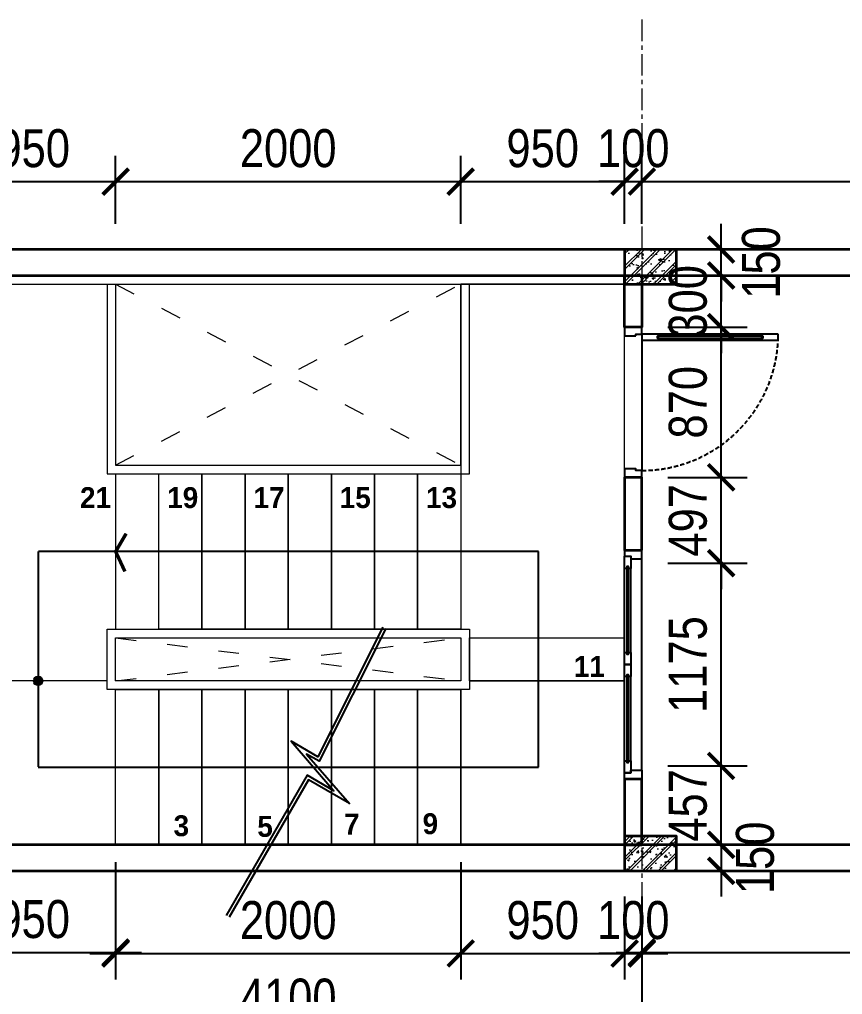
# Model space of a CAD drawing. Header units: inches. Extents: x 236662 to 497023, y -248575 to 81795.
# Drawn here: x 333405 to 338175, y -35956 to -30306 of the extents above; entities that cross this region are included whole.
import ezdxf

# ---------------------------------------------------------------- set-up
doc = ezdxf.new("R2010")
doc.units = ezdxf.units.IN
doc.header["$LTSCALE"] = 10
doc.header["$MEASUREMENT"] = 0
for name, pattern in [('ACAD_ISO03W100', [30, 12, -18]), ('CENTER', [2, 1.25, -0.25, 0.25, -0.25]), ('DASHED2', [0.375, 0.25, -0.125]), ('HIDDEN', [0.375, 0.25, -0.125])]:
    doc.linetypes.add(name, pattern=pattern)
for name, color, linetype, lineweight in [('02. HP_BE TONG', 1, 'Continuous', 35), ('03. HP_TUONG', 2, 'Continuous', 35), ('05. HP_TRUC', 251, 'CENTER', 5), ('06. HP_THAY 1', 134, 'Continuous', 15), ('06. HP_THAY 2', 147, 'Continuous', 13), ('09_HP_HATCH', 8, 'Continuous', 5), ('14. HP_OPENING', 250, 'ACAD_ISO03W100', 5), ('GHICHU', 7, 'Continuous', 9), ('N KHUAT', 8, 'Continuous', 5)]:
    doc.layers.add(name, color=color, linetype=linetype, lineweight=lineweight)
for name, color, linetype in [('04. HP_CUA', 153, 'Continuous'), ('07. HP_KY HIEU', 43, 'Continuous'), ('08. HP_DIM', 118, 'Continuous')]:
    doc.layers.add(name, color=color, linetype=linetype)
doc.styles.add('AVO', font='VNI-Avo-Bold.TTF')
doc.styles.add('text2', font='VHELVCN.TTF')
doc.dimstyles.new('AL-100', dxfattribs={"dimtxt": 220, "dimasz": 150, "dimexe": 150, "dimexo": 150, "dimgap": 80, "dimtad": 1, "dimdec": 0, "dimzin": 9, "dimtxsty": 'text2', "dimblk": 'ARCHTICK', "dimcen": 1, "dimdle": 150, "dimclrd": 256, "dimclre": 256, "dimclrt": 7, "dimadec": 0, "dimazin": 0, "dimtfac": 1, "dimtdec": 0, "dimtix": 1, "dimtmove": 2, "dimatfit": 3, "dimldrblk": 'ARCHTICK', "dimfxl": 1, "dimtolj": 1, "dimtzin": 0, "dimlwd": -1, "dimlwe": -1, "dimarcsym": 0})

# ---------------------------------------------------------------- blocks, each defined once
blk = doc.blocks.new('_ArchTick')
at = {"color": 0, "linetype": 'ByBlock', "const_width": 0.15}
blk.add_lwpolyline([(-0.5, -0.5), (0.5, 0.5)], dxfattribs=at)
blk = doc.blocks.new('*D945')
at = {"layer": '08. HP_DIM', "transparency": 16777216}
for p, q in [((327461.9, -35389.2), (327461.9, -36712.1)), ((342461.9, -35389.2), (342461.9, -36712.1)), ((327311.9, -36562.1), (342611.9, -36562.1))]:
    blk.add_line(p, q, dxfattribs=at)
at = {"layer": 'Defpoints', "color": 0, "transparency": 16777216}
for p in [(327461.9, -35239.2), (342461.9, -35239.2), (342461.9, -36562.1)]:
    blk.add_point(p, dxfattribs=at)
at = {"layer": '08. HP_DIM', "transparency": 16777216, "xscale": 150, "yscale": 150, "zscale": 150, "rotation": 180}
blk.add_blockref('_ArchTick', (327461.9, -36562.1), dxfattribs=at)
at = {"layer": '08. HP_DIM', "transparency": 16777216, "xscale": 150, "yscale": 150, "zscale": 150}
blk.add_blockref('_ArchTick', (342461.9, -36562.1), dxfattribs=at)
at = {"layer": '08. HP_DIM', "color": 7, "transparency": 16777216, "insert": (334461.9, -36369.8), "char_height": 220, "attachment_point": 5, "style": 'text2'}
blk.add_mtext('\\A1;15000', dxfattribs=at)
blk = doc.blocks.new('*D946')
at = {"layer": '08. HP_DIM', "transparency": 16777216}
for p, q in [((340811.9, -35239.2), (340811.9, -35862.7)), ((337011.9, -35389.2), (337011.9, -35862.7)), ((336861.9, -35712.7), (340961.9, -35712.7))]:
    blk.add_line(p, q, dxfattribs=at)
at = {"layer": 'Defpoints', "color": 0, "transparency": 16777216}
for p in [(340811.9, -35089.2), (337011.9, -35239.2), (340811.9, -35712.7)]:
    blk.add_point(p, dxfattribs=at)
at = {"layer": '08. HP_DIM', "transparency": 16777216, "xscale": 150, "yscale": 150, "zscale": 150, "rotation": 180}
blk.add_blockref('_ArchTick', (337011.9, -35712.7), dxfattribs=at)
at = {"layer": '08. HP_DIM', "transparency": 16777216, "xscale": 150, "yscale": 150, "zscale": 150}
blk.add_blockref('_ArchTick', (340811.9, -35712.7), dxfattribs=at)
at = {"layer": '08. HP_DIM', "color": 7, "transparency": 16777216, "insert": (338911.9, -35520.4), "char_height": 220, "attachment_point": 5, "style": 'text2'}
blk.add_mtext('\\A1;3800', dxfattribs=at)
blk = doc.blocks.new('zcsadsdasd3')
at = {"layer": '05. HP_TRUC', "ltscale": 10}
for p, q in [((-5450, 4933.4), (-5450, -1554.2)), ((-15929.6, 3600), (1239.1, 3600)), ((-15929.6, 0), (1239.1, 0))]:
    blk.add_line(p, q, dxfattribs=at)
blk = doc.blocks.new('*D961')
at = {"layer": '08. HP_DIM', "transparency": 16777216}
for p, q in [((333961.9, -35189.2), (333961.9, -35868.6)), ((335961.9, -35189.2), (335961.9, -35868.6)), ((333811.9, -35718.6), (336111.9, -35718.6))]:
    blk.add_line(p, q, dxfattribs=at)
at = {"layer": 'Defpoints', "color": 0, "transparency": 16777216}
for p in [(333961.9, -35039.2), (335961.9, -35039.2), (335961.9, -35718.6)]:
    blk.add_point(p, dxfattribs=at)
at = {"layer": '08. HP_DIM', "transparency": 16777216, "xscale": 150, "yscale": 150, "zscale": 150, "rotation": 180}
blk.add_blockref('_ArchTick', (333961.9, -35718.6), dxfattribs=at)
at = {"layer": '08. HP_DIM', "transparency": 16777216, "xscale": 150, "yscale": 150, "zscale": 150}
blk.add_blockref('_ArchTick', (335961.9, -35718.6), dxfattribs=at)
at = {"layer": '08. HP_DIM', "color": 7, "transparency": 16777216, "insert": (334961.9, -35526.3), "char_height": 220, "attachment_point": 5, "style": 'text2'}
blk.add_mtext('\\A1;2000', dxfattribs=at)
blk = doc.blocks.new('*D967')
at = {"layer": '08. HP_DIM', "transparency": 16777216}
for p, q in [((335961.9, -35189.2), (335961.9, -35868.6)), ((336911.9, -35389.2), (336911.9, -35868.6)), ((335811.9, -35718.6), (337061.9, -35718.6))]:
    blk.add_line(p, q, dxfattribs=at)
at = {"layer": 'Defpoints', "color": 0, "transparency": 16777216}
for p in [(335961.9, -35039.2), (336911.9, -35239.2), (336911.9, -35718.6)]:
    blk.add_point(p, dxfattribs=at)
at = {"layer": '08. HP_DIM', "transparency": 16777216, "xscale": 150, "yscale": 150, "zscale": 150, "rotation": 180}
blk.add_blockref('_ArchTick', (335961.9, -35718.6), dxfattribs=at)
at = {"layer": '08. HP_DIM', "transparency": 16777216, "xscale": 150, "yscale": 150, "zscale": 150}
blk.add_blockref('_ArchTick', (336911.9, -35718.6), dxfattribs=at)
at = {"layer": '08. HP_DIM', "color": 7, "transparency": 16777216, "insert": (336436.9, -35526.3), "char_height": 220, "attachment_point": 5, "style": 'text2'}
blk.add_mtext('\\A1;950', dxfattribs=at)
blk = doc.blocks.new('COT')
at = {"layer": '09_HP_HATCH'}
h = blk.add_hatch(dxfattribs=at)
h.set_pattern_fill('CHAU-01', color=256, scale=15, pattern_type=2)
h.set_pattern_definition([(50, (-55276.965, -37444.2), (107.58903, -9.41282), [11.25, -123.75]), (355, (-55276.97, -37444.2), (-20.8127, 112.82882), [9, -99]), (100.4514, (-55268, -37444.99), (86.7764, 103.41593), [9.56103, -105.17132]), (46.1842, (-55276.97, -37414.2), (160.08616, -24.82785), [16.875, -185.625]), (96.6356, (-55263.62, -37416.27), (140.1994, 146.11768), [14.34154, -157.75695]), (351.1842, (-55276.97, -37414.2), (140.1993, 146.1178), [13.5, -148.5]), (21, (-55261.965, -37421.7), (89.53606, -60.39283), [11.25, -123.75]), (326, (-55261.97, -37421.7), (36.4973, 108.7725), [9, -99]), (71.4514, (-55254.5, -37426.73), (126.0334, 48.37957), [9.56103, -105.17132]), (37.5, (-55276.965, -37444.2), (1.823978, 49.934078), [0, -97.8, 0, -100.5, 0, -99.375]), (7.5, (-55276.965, -37444.2), (39.46043, 59.161757), [0, -57.3, 0, -95.55, 0, -37.875]), (327.5, (-55310.415, -37444.2), (80.073365, -3.38323), [0, -37.5, 0, -117, 0, -155.25]), (317.5, (-55325.415, -37444.2), (87.477925, 15.01575), [0, -48.75, 0, -77.7, 0, -110.25]), (45, (-55276.965, -37444.2), (-45.07806, 45.07806), []), (45, (-55276.965, -37425.827), (-45.07806, 45.07806), [])])
h.paths.add_polyline_path([(0, -200), (300, -200), (300, 0), (0, 0)])
at = {"layer": '02. HP_BE TONG'}
blk.add_lwpolyline([(0, -200), (300, -200), (300, 0), (0, 0)], close=True, dxfattribs=at)
blk = doc.blocks.new('ádasdwdczxzc')
at = {"layer": '03. HP_TUONG'}
for p in [(-5550, 3600), (-5550, 200)]:
    blk.add_blockref('COT', p, dxfattribs=at)
blk = doc.blocks.new('*D1328')
at = {"layer": '08. HP_DIM', "transparency": 16777216}
for p, q in [((-9550, -3750), (-9550, -4679)), ((-5450, -3750), (-5450, -4679)), ((-9700, -4529), (-5300, -4529))]:
    blk.add_line(p, q, dxfattribs=at)
at = {"layer": 'Defpoints', "color": 0, "transparency": 16777216}
for p in [(-9550, -3600), (-5450, -3600), (-5450, -4529)]:
    blk.add_point(p, dxfattribs=at)
at = {"layer": '08. HP_DIM', "transparency": 16777216, "xscale": 150, "yscale": 150, "zscale": 150, "rotation": 180}
blk.add_blockref('_ArchTick', (-9550, -4529), dxfattribs=at)
at = {"layer": '08. HP_DIM', "transparency": 16777216, "xscale": 150, "yscale": 150, "zscale": 150}
blk.add_blockref('_ArchTick', (-5450, -4529), dxfattribs=at)
at = {"layer": '08. HP_DIM', "color": 7, "transparency": 16777216, "insert": (-7500, -4336.7), "char_height": 220, "attachment_point": 5, "style": 'text2'}
blk.add_mtext('\\A1;4100', dxfattribs=at)
blk = doc.blocks.new('*D1329')
at = {"layer": '08. HP_DIM', "transparency": 16777216}
for p, q in [((-5450, -3750), (-5450, -4679)), ((0, -3750), (0, -4679)), ((-5600, -4529), (150, -4529))]:
    blk.add_line(p, q, dxfattribs=at)
at = {"layer": 'Defpoints', "color": 0, "transparency": 16777216}
for p in [(-5450, -3600), (0, -3600), (0, -4529)]:
    blk.add_point(p, dxfattribs=at)
at = {"layer": '08. HP_DIM', "transparency": 16777216, "xscale": 150, "yscale": 150, "zscale": 150, "rotation": 180}
blk.add_blockref('_ArchTick', (-5450, -4529), dxfattribs=at)
at = {"layer": '08. HP_DIM', "transparency": 16777216, "xscale": 150, "yscale": 150, "zscale": 150}
blk.add_blockref('_ArchTick', (0, -4529), dxfattribs=at)
at = {"layer": '08. HP_DIM', "color": 7, "transparency": 16777216, "insert": (-2725, -4336.7), "char_height": 220, "attachment_point": 5, "style": 'text2'}
blk.add_mtext('\\A1;5450', dxfattribs=at)
blk = doc.blocks.new('*U69')
at = {"ltscale": 100}
for p, q in [((40, 790), (40, 200)), ((75, 200), (75, 790))]:
    blk.add_line(p, q, dxfattribs=at)
at = {"color": 8, "ltscale": 100}
blk.add_line((40, 100), (830, 100), dxfattribs=at)
at = {"ltscale": 100}
for points in [[(40, 890), (40, 790), (52.5, 790), (52.5, 800), (62.5, 800), (62.5, 790), (75, 790), (75, 890)], [(62.5, 200), (62.5, 190), (52.5, 190), (52.5, 200), (40, 200), (40, 100), (75, 100), (75, 200)], [(50, 65), (40, 65), (40, 100), (0, 100), (0, 0), (50, 0)], [(870, 100), (830, 100), (830, 65), (820, 65), (820, 0), (870, 0)]]:
    blk.add_lwpolyline(points, close=True, dxfattribs=at)
at = {"color": 8, "ltscale": 100}
blk.add_lwpolyline([(62.5, 800), (52.5, 800), (52.5, 190), (62.5, 190)], close=True, dxfattribs=at)
at = {"color": 8, "linetype": 'HIDDEN', "ltscale": 10}
blk.add_arc((40, 100), 790, 360, 90, dxfattribs=at)
blk = doc.blocks.new('*U1315')
for p, q in [((105, 100), (592.5, 100)), ((105, 65), (592.5, 65)), ((732.5, 100), (1220, 100)), ((732.5, 65), (1220, 65)), ((50, 0), (1275, 0))]:
    blk.add_line(p, q)
for points in [[(50, 65), (50, 0), (0, 0), (0, 100), (35, 100), (35, 65)], [(95, 78.5), (105, 78.5), (105, 65), (35, 65), (35, 100), (105, 100), (105, 86.5), (95, 86.5)], [(662.5, 65), (592.5, 65), (592.5, 78.5), (602.5, 78.5), (602.5, 86.5), (592.5, 86.5), (592.5, 100), (662.5, 100)], [(722.5, 78.5), (732.5, 78.5), (732.5, 65), (662.5, 65), (662.5, 100), (732.5, 100), (732.5, 86.5), (722.5, 86.5)], [(1290, 65), (1220, 65), (1220, 78.5), (1230, 78.5), (1230, 86.5), (1220, 86.5), (1220, 100), (1290, 100)], [(1275, 65), (1275, 0), (1325, 0), (1325, 100), (1290, 100), (1290, 65)]]:
    blk.add_lwpolyline(points, close=True)
at = {"color": 8}
for points in [[(95, 86.5), (95, 78.5), (602.5, 78.5), (602.5, 86.5)], [(722.5, 86.5), (722.5, 78.5), (1230, 78.5), (1230, 86.5)]]:
    blk.add_lwpolyline(points, close=True, dxfattribs=at)
blk = doc.blocks.new('CUA TANG 3')
at = {"layer": '04. HP_CUA'}
for name, p, rotation in [('*U69', (9450, -450), 270), ('*U1315', (9550, -3067.5), 90)]:
    blk.add_blockref(name, p, dxfattribs=dict(at, rotation=rotation))
blk = doc.blocks.new('*D1038')
at = {"layer": '08. HP_DIM', "transparency": 16777216}
for p, q in [((333961.9, -35239.2), (333961.9, -35862.7)), ((333011.9, -35289.2), (333011.9, -35862.7)), ((332861.9, -35712.7), (334111.9, -35712.7))]:
    blk.add_line(p, q, dxfattribs=at)
at = {"layer": 'Defpoints', "color": 0, "transparency": 16777216}
for p in [(333011.9, -35139.2, -318.6), (333961.9, -35089.2, -318.6), (333961.9, -35712.7)]:
    blk.add_point(p, dxfattribs=at)
at = {"layer": '08. HP_DIM', "transparency": 16777216, "xscale": 150, "yscale": 150, "zscale": 150, "rotation": 180}
blk.add_blockref('_ArchTick', (333011.9, -35712.7), dxfattribs=at)
at = {"layer": '08. HP_DIM', "transparency": 16777216, "xscale": 150, "yscale": 150, "zscale": 150}
blk.add_blockref('_ArchTick', (333961.9, -35712.7), dxfattribs=at)
at = {"layer": '08. HP_DIM', "color": 7, "transparency": 16777216, "insert": (333486.9, -35520.4), "char_height": 220, "attachment_point": 5, "style": 'text2'}
blk.add_mtext('\\A1;950', dxfattribs=at)
blk = doc.blocks.new('*D1039')
at = {"layer": '08. HP_DIM', "transparency": 16777216}
for p, q in [((336911.9, -35389.2), (336911.9, -35868.6)), ((337011.9, -35389.2), (337011.9, -35868.6)), ((336911.9, -35718.6), (336761.9, -35718.6)), ((336911.9, -35718.6), (337011.9, -35718.6)), ((337011.9, -35718.6), (337161.9, -35718.6))]:
    blk.add_line(p, q, dxfattribs=at)
at = {"layer": 'Defpoints', "color": 0, "transparency": 16777216}
for p in [(336911.9, -35239.2, -318.6), (337011.9, -35239.2, -318.6), (337011.9, -35718.6)]:
    blk.add_point(p, dxfattribs=at)
at = {"layer": '08. HP_DIM', "transparency": 16777216, "xscale": 150, "yscale": 150, "zscale": 150}
blk.add_blockref('_ArchTick', (336911.9, -35718.6), dxfattribs=at)
at = {"layer": '08. HP_DIM', "transparency": 16777216, "xscale": 150, "yscale": 150, "zscale": 150, "rotation": 180}
blk.add_blockref('_ArchTick', (337011.9, -35718.6), dxfattribs=at)
at = {"layer": '08. HP_DIM', "color": 7, "transparency": 16777216, "insert": (336961.9, -35526.3), "char_height": 220, "attachment_point": 5, "style": 'text2'}
blk.add_mtext('\\A1;100', dxfattribs=at)
blk = doc.blocks.new('*D1058')
at = {"layer": '08. HP_DIM', "transparency": 16777216}
for p, q in [((337471.3, -34631.7), (337471.3, -34481.7)), ((337161.9, -34631.7), (337621.3, -34631.7)), ((337471.3, -35089.2), (337471.3, -34631.7)), ((337161.9, -35089.2), (337621.3, -35089.2)), ((337471.3, -35089.2), (337471.3, -35239.2))]:
    blk.add_line(p, q, dxfattribs=at)
at = {"layer": 'Defpoints', "color": 0, "transparency": 16777216}
for p in [(337011.9, -34631.7, -318.6), (337471.3, -34631.7), (337011.9, -35089.2, -318.6)]:
    blk.add_point(p, dxfattribs=at)
at = {"layer": '08. HP_DIM', "transparency": 16777216, "xscale": 150, "yscale": 150, "zscale": 150}
for p, rotation in [((337471.3, -34631.7), 270), ((337471.3, -35089.2), 90)]:
    blk.add_blockref('_ArchTick', p, dxfattribs=dict(at, rotation=rotation))
at = {"layer": '08. HP_DIM', "color": 7, "transparency": 16777216, "insert": (337279, -34860.5), "char_height": 220, "attachment_point": 5, "rotation": 90, "style": 'text2'}
blk.add_mtext('\\A1;457', dxfattribs=at)
blk = doc.blocks.new('*D1059')
at = {"layer": '08. HP_DIM', "transparency": 16777216}
for p, q in [((337471.3, -34781.7), (337471.3, -33306.7)), ((337161.9, -33456.7), (337621.3, -33456.7)), ((337161.9, -34631.7), (337621.3, -34631.7))]:
    blk.add_line(p, q, dxfattribs=at)
at = {"layer": 'Defpoints', "color": 0, "transparency": 16777216}
for p in [(337011.9, -33456.7, -318.6), (337471.3, -33456.7), (337011.9, -34631.7, -318.6)]:
    blk.add_point(p, dxfattribs=at)
at = {"layer": '08. HP_DIM', "transparency": 16777216, "xscale": 150, "yscale": 150, "zscale": 150}
for p, rotation in [((337471.3, -33456.7), 90), ((337471.3, -34631.7), 270)]:
    blk.add_blockref('_ArchTick', p, dxfattribs=dict(at, rotation=rotation))
at = {"layer": '08. HP_DIM', "color": 7, "transparency": 16777216, "insert": (337279, -34044.2), "char_height": 220, "attachment_point": 5, "rotation": 90, "style": 'text2'}
blk.add_mtext('\\A1;1175', dxfattribs=at)
blk = doc.blocks.new('*D1060')
at = {"layer": '08. HP_DIM', "transparency": 16777216}
for p, q in [((337471.3, -32959.2), (337471.3, -32809.2)), ((337161.9, -32959.2), (337621.3, -32959.2)), ((337471.3, -33456.7), (337471.3, -32959.2)), ((337161.9, -33456.7), (337621.3, -33456.7)), ((337471.3, -33456.7), (337471.3, -33606.7))]:
    blk.add_line(p, q, dxfattribs=at)
at = {"layer": 'Defpoints', "color": 0, "transparency": 16777216}
for p in [(337011.9, -32959.2, -318.6), (337471.3, -32959.2), (337011.9, -33456.7, -318.6)]:
    blk.add_point(p, dxfattribs=at)
at = {"layer": '08. HP_DIM', "transparency": 16777216, "xscale": 150, "yscale": 150, "zscale": 150}
for p, rotation in [((337471.3, -32959.2), 270), ((337471.3, -33456.7), 90)]:
    blk.add_blockref('_ArchTick', p, dxfattribs=dict(at, rotation=rotation))
at = {"layer": '08. HP_DIM', "color": 7, "transparency": 16777216, "insert": (337279, -33208), "char_height": 220, "attachment_point": 5, "rotation": 90, "style": 'text2'}
blk.add_mtext('\\A1;497', dxfattribs=at)
blk = doc.blocks.new('*D1061')
at = {"layer": '08. HP_DIM', "transparency": 16777216}
for p, q in [((337471.3, -33109.2), (337471.3, -31939.2)), ((337161.9, -32089.2), (337621.3, -32089.2)), ((337161.9, -32959.2), (337621.3, -32959.2))]:
    blk.add_line(p, q, dxfattribs=at)
at = {"layer": 'Defpoints', "color": 0, "transparency": 16777216}
for p in [(337011.9, -32089.2, -318.6), (337471.3, -32089.2), (337011.9, -32959.2, -318.6)]:
    blk.add_point(p, dxfattribs=at)
at = {"layer": '08. HP_DIM', "transparency": 16777216, "xscale": 150, "yscale": 150, "zscale": 150}
for p, rotation in [((337471.3, -32089.2), 90), ((337471.3, -32959.2), 270)]:
    blk.add_blockref('_ArchTick', p, dxfattribs=dict(at, rotation=rotation))
at = {"layer": '08. HP_DIM', "color": 7, "transparency": 16777216, "insert": (337279, -32524.2), "char_height": 220, "attachment_point": 5, "rotation": 90, "style": 'text2'}
blk.add_mtext('\\A1;870', dxfattribs=at)
blk = doc.blocks.new('*D1062')
at = {"layer": '08. HP_DIM', "transparency": 16777216}
for p, q in [((337471.3, -31789.2), (337471.3, -31639.2)), ((337361.9, -31789.2), (337621.3, -31789.2)), ((337471.3, -32089.2), (337471.3, -31789.2)), ((337161.9, -32089.2), (337621.3, -32089.2)), ((337471.3, -32089.2), (337471.3, -32239.2))]:
    blk.add_line(p, q, dxfattribs=at)
at = {"layer": 'Defpoints', "color": 0, "transparency": 16777216}
for p in [(337211.9, -31789.2, -318.6), (337471.3, -31789.2), (337011.9, -32089.2, -318.6)]:
    blk.add_point(p, dxfattribs=at)
at = {"layer": '08. HP_DIM', "transparency": 16777216, "xscale": 150, "yscale": 150, "zscale": 150}
for p, rotation in [((337471.3, -31789.2), 270), ((337471.3, -32089.2), 90)]:
    blk.add_blockref('_ArchTick', p, dxfattribs=dict(at, rotation=rotation))
at = {"layer": '08. HP_DIM', "color": 7, "transparency": 16777216, "insert": (337279, -31939.2), "char_height": 220, "attachment_point": 5, "rotation": 90, "style": 'text2'}
blk.add_mtext('\\A1;300', dxfattribs=at)
blk = doc.blocks.new('*D1063')
at = {"layer": '08. HP_DIM', "transparency": 16777216}
for p, q in [((337471.3, -31639.2), (337471.3, -31489.2)), ((337361.9, -31639.2), (337621.3, -31639.2)), ((337471.3, -31789.2), (337471.3, -31639.2)), ((337361.9, -31789.2), (337621.3, -31789.2)), ((337471.3, -31789.2), (337471.3, -31939.2))]:
    blk.add_line(p, q, dxfattribs=at)
at = {"layer": 'Defpoints', "color": 0, "transparency": 16777216}
for p in [(337211.9, -31639.2, -318.6), (337471.3, -31639.2), (337211.9, -31789.2, -318.6)]:
    blk.add_point(p, dxfattribs=at)
at = {"layer": '08. HP_DIM', "transparency": 16777216, "xscale": 150, "yscale": 150, "zscale": 150}
for p, rotation in [((337471.3, -31639.2), 270), ((337471.3, -31789.2), 90)]:
    blk.add_blockref('_ArchTick', p, dxfattribs=dict(at, rotation=rotation))
at = {"layer": '08. HP_DIM', "color": 7, "transparency": 16777216, "insert": (337703.3, -31714.2), "char_height": 220, "attachment_point": 5, "rotation": 90, "style": 'text2'}
blk.add_mtext('\\A1;150', dxfattribs=at)
blk = doc.blocks.new('*D1064')
at = {"layer": '08. HP_DIM', "transparency": 16777216}
for p, q in [((337471.3, -35089.2), (337471.3, -34939.2)), ((337161.9, -35089.2), (337621.3, -35089.2)), ((337471.3, -35089.2), (337471.3, -35239.2)), ((337361.9, -35239.2), (337621.3, -35239.2)), ((337471.3, -35239.2), (337471.3, -35389.2))]:
    blk.add_line(p, q, dxfattribs=at)
at = {"layer": 'Defpoints', "color": 0, "transparency": 16777216}
for p in [(337011.9, -35089.2, -318.6), (337211.9, -35239.2, -318.6), (337471.3, -35239.2)]:
    blk.add_point(p, dxfattribs=at)
at = {"layer": '08. HP_DIM', "transparency": 16777216, "xscale": 150, "yscale": 150, "zscale": 150}
for p, rotation in [((337471.3, -35089.2), 270), ((337471.3, -35239.2), 90)]:
    blk.add_blockref('_ArchTick', p, dxfattribs=dict(at, rotation=rotation))
at = {"layer": '08. HP_DIM', "color": 7, "transparency": 16777216, "insert": (337668.5, -35164.2), "char_height": 220, "attachment_point": 5, "rotation": 90, "style": 'text2'}
blk.add_mtext('\\A1;150', dxfattribs=at)
blk = doc.blocks.new('*D1075')
at = {"layer": '08. HP_DIM', "transparency": 16777216}
for p, q in [((333011.9, -31489.2), (333011.9, -31095.4)), ((333961.9, -31489.2), (333961.9, -31095.4)), ((332861.9, -31245.4), (334111.9, -31245.4))]:
    blk.add_line(p, q, dxfattribs=at)
at = {"layer": 'Defpoints', "color": 0, "transparency": 16777216}
for p in [(333961.9, -31245.4), (333011.9, -31639.2, -318.6), (333961.9, -31639.2, -318.6)]:
    blk.add_point(p, dxfattribs=at)
at = {"layer": '08. HP_DIM', "transparency": 16777216, "xscale": 150, "yscale": 150, "zscale": 150, "rotation": 180}
blk.add_blockref('_ArchTick', (333011.9, -31245.4), dxfattribs=at)
at = {"layer": '08. HP_DIM', "transparency": 16777216, "xscale": 150, "yscale": 150, "zscale": 150}
blk.add_blockref('_ArchTick', (333961.9, -31245.4), dxfattribs=at)
at = {"layer": '08. HP_DIM', "color": 7, "transparency": 16777216, "insert": (333486.9, -31053), "char_height": 220, "attachment_point": 5, "style": 'text2'}
blk.add_mtext('\\A1;950', dxfattribs=at)
blk = doc.blocks.new('*D1076')
at = {"layer": '08. HP_DIM', "transparency": 16777216}
for p, q in [((333961.9, -31489.2), (333961.9, -31095.4)), ((335961.9, -31489.2), (335961.9, -31095.4)), ((333811.9, -31245.4), (336111.9, -31245.4))]:
    blk.add_line(p, q, dxfattribs=at)
at = {"layer": 'Defpoints', "color": 0, "transparency": 16777216}
for p in [(335961.9, -31245.4), (333961.9, -31639.2, -318.6), (335961.9, -31639.2, -318.6)]:
    blk.add_point(p, dxfattribs=at)
at = {"layer": '08. HP_DIM', "transparency": 16777216, "xscale": 150, "yscale": 150, "zscale": 150, "rotation": 180}
blk.add_blockref('_ArchTick', (333961.9, -31245.4), dxfattribs=at)
at = {"layer": '08. HP_DIM', "transparency": 16777216, "xscale": 150, "yscale": 150, "zscale": 150}
blk.add_blockref('_ArchTick', (335961.9, -31245.4), dxfattribs=at)
at = {"layer": '08. HP_DIM', "color": 7, "transparency": 16777216, "insert": (334961.9, -31053), "char_height": 220, "attachment_point": 5, "style": 'text2'}
blk.add_mtext('\\A1;2000', dxfattribs=at)
blk = doc.blocks.new('*D1077')
at = {"layer": '08. HP_DIM', "transparency": 16777216}
for p, q in [((335961.9, -31489.2), (335961.9, -31095.4)), ((336911.9, -31489.2), (336911.9, -31095.4)), ((335811.9, -31245.4), (337061.9, -31245.4))]:
    blk.add_line(p, q, dxfattribs=at)
at = {"layer": 'Defpoints', "color": 0, "transparency": 16777216}
for p in [(336911.9, -31245.4), (335961.9, -31639.2, -318.6), (336911.9, -31639.2, -318.6)]:
    blk.add_point(p, dxfattribs=at)
at = {"layer": '08. HP_DIM', "transparency": 16777216, "xscale": 150, "yscale": 150, "zscale": 150, "rotation": 180}
blk.add_blockref('_ArchTick', (335961.9, -31245.4), dxfattribs=at)
at = {"layer": '08. HP_DIM', "transparency": 16777216, "xscale": 150, "yscale": 150, "zscale": 150}
blk.add_blockref('_ArchTick', (336911.9, -31245.4), dxfattribs=at)
at = {"layer": '08. HP_DIM', "color": 7, "transparency": 16777216, "insert": (336436.9, -31053), "char_height": 220, "attachment_point": 5, "style": 'text2'}
blk.add_mtext('\\A1;950', dxfattribs=at)
blk = doc.blocks.new('*D1078')
at = {"layer": '08. HP_DIM', "transparency": 16777216}
for p, q in [((336911.9, -31489.2), (336911.9, -31095.4)), ((337011.9, -31489.2), (337011.9, -31095.4)), ((336911.9, -31245.4), (336761.9, -31245.4)), ((336911.9, -31245.4), (337011.9, -31245.4)), ((337011.9, -31245.4), (337161.9, -31245.4))]:
    blk.add_line(p, q, dxfattribs=at)
at = {"layer": 'Defpoints', "color": 0, "transparency": 16777216}
for p in [(337011.9, -31245.4), (336911.9, -31639.2, -318.6), (337011.9, -31639.2, -318.6)]:
    blk.add_point(p, dxfattribs=at)
at = {"layer": '08. HP_DIM', "transparency": 16777216, "xscale": 150, "yscale": 150, "zscale": 150}
blk.add_blockref('_ArchTick', (336911.9, -31245.4), dxfattribs=at)
at = {"layer": '08. HP_DIM', "transparency": 16777216, "xscale": 150, "yscale": 150, "zscale": 150, "rotation": 180}
blk.add_blockref('_ArchTick', (337011.9, -31245.4), dxfattribs=at)
at = {"layer": '08. HP_DIM', "color": 7, "transparency": 16777216, "insert": (336961.9, -31053), "char_height": 220, "attachment_point": 5, "style": 'text2'}
blk.add_mtext('\\A1;100', dxfattribs=at)
blk = doc.blocks.new('*D1079')
at = {"layer": '08. HP_DIM', "transparency": 16777216}
for p, q in [((337011.9, -31489.2), (337011.9, -31095.4)), ((340211.9, -31489.2), (340211.9, -31095.4)), ((336861.9, -31245.4), (340361.9, -31245.4))]:
    blk.add_line(p, q, dxfattribs=at)
at = {"layer": 'Defpoints', "color": 0, "transparency": 16777216}
for p in [(340211.9, -31245.4), (337011.9, -31639.2, -318.6), (340211.9, -31639.2, -318.6)]:
    blk.add_point(p, dxfattribs=at)
at = {"layer": '08. HP_DIM', "transparency": 16777216, "xscale": 150, "yscale": 150, "zscale": 150, "rotation": 180}
blk.add_blockref('_ArchTick', (337011.9, -31245.4), dxfattribs=at)
at = {"layer": '08. HP_DIM', "transparency": 16777216, "xscale": 150, "yscale": 150, "zscale": 150}
blk.add_blockref('_ArchTick', (340211.9, -31245.4), dxfattribs=at)
at = {"layer": '08. HP_DIM', "color": 7, "transparency": 16777216, "insert": (338611.9, -31053), "char_height": 220, "attachment_point": 5, "style": 'text2'}
blk.add_mtext('\\A1;3200', dxfattribs=at)
blk = doc.blocks.new('mb tang 3')
at = {"layer": '07. HP_KY HIEU'}
h = blk.add_hatch(color=256, dxfattribs=at)
h.dxf.hatch_style = 1
edge = h.paths.add_edge_path()
edge.add_arc((-8950, -2500), 25, 0, 360)
at = {"layer": '03. HP_TUONG'}
blk.add_line((-5550, -3067.5), (-5450, -3067.5), dxfattribs=at)
for points in [[(-15000, -2935), (-15000, -3600), (0, -3600), (0, 0), (-15000, 0), (-15000, -665), (-14900, -665), (-14900, -150), (-150, -150), (-150, -3450), (-14900, -3450), (-14900, -2935)], [(-5550, -150), (-5450, -150), (-5450, -450), (-5550, -450)]]:
    blk.add_lwpolyline(points, close=True, dxfattribs=at)
for points in [[(-5450, -1742.5), (-5450, -1320), (-5550, -1320), (-5550, -1742.5), (-5450, -1742.5)], [(-5550, -3067.5), (-5550, -3450), (-5450, -3450), (-5450, -3067.5)]]:
    blk.add_lwpolyline(points, dxfattribs=at)
at = {"layer": '06. HP_THAY 1'}
for points in [[(-9450, -200), (-5550, -200), (-5550, -150), (-9450, -150)], [(-5450, -1742.5), (-5550, -1742.5), (-5550, -3067.5), (-5450, -3067.5)], [(-8550, -2200), (-6450, -2200), (-6450, -2550), (-8550, -2550)], [(-8500, -2250), (-6500, -2250), (-6500, -2500), (-8500, -2500)]]:
    blk.add_lwpolyline(points, close=True, dxfattribs=at)
for points in [[(-8550, -200), (-8550, -1300), (-6450, -1300), (-6450, -200)], [(-8500, -200), (-8500, -1250), (-6500, -1250), (-6500, -200)]]:
    blk.add_lwpolyline(points, dxfattribs=at)
at = {"layer": '06. HP_THAY 2'}
blk.add_line((-8500, -1300), (-8500, -2200), dxfattribs=at)
for points in [[(-6450, -2250), (-5550, -2250), (-5550, -200), (-6500, -200), (-6500, -2200), (-6450, -2200)], [(-8250, -2200), (-8250, -1300), (-8000, -1300), (-8000, -2200)], [(-8000, -2200), (-8000, -1300), (-7750, -1300), (-7750, -2200)], [(-7750, -2200), (-7750, -1300), (-7500, -1300), (-7500, -2200)], [(-7500, -2200), (-7500, -1300), (-7250, -1300), (-7250, -2200)], [(-7250, -2200), (-7250, -1300), (-7000, -1300), (-7000, -2200)], [(-7000, -2200), (-7000, -1300), (-6750, -1300), (-6750, -2200)], [(-6750, -2200), (-6750, -1300), (-6500, -1300), (-6500, -2200)], [(-6450, -2250), (-5550, -2250), (-5550, -2500), (-6450, -2500)], [(-8500, -3450), (-8500, -2550), (-8250, -2550), (-8250, -3450)], [(-8250, -3450), (-8250, -2550), (-8000, -2550), (-8000, -3450)], [(-8000, -3450), (-8000, -2550), (-7750, -2550), (-7750, -3450)], [(-7750, -3450), (-7750, -2550), (-7500, -2550), (-7500, -3450)], [(-7500, -3450), (-7500, -2550), (-7250, -2550), (-7250, -3450)], [(-7250, -3450), (-7250, -2550), (-7000, -2550), (-7000, -3450)], [(-7000, -3450), (-7000, -2550), (-6750, -2550), (-6750, -3450)], [(-6750, -3450), (-6750, -2550), (-6500, -2550), (-6500, -3450)]]:
    blk.add_lwpolyline(points, close=True, dxfattribs=at)
for points in [[(-8550, -2500), (-9450, -2500), (-9450, -3450), (-8500, -3450), (-8500, -2550)], [(-6450, -2500), (-5550, -2500), (-5550, -3450), (-6500, -3450), (-6500, -2550)], [(-6450, -2500), (-6450, -2550), (-6500, -2550)]]:
    blk.add_lwpolyline(points, dxfattribs=at)
at = {"layer": '07. HP_KY HIEU', "linetype": 'DASHED2'}
blk.add_lwpolyline([(-8950, -1750), (-8950, -3000), (-6050, -3000), (-6050, -1750)], close=True, dxfattribs=at)
at = {"layer": '07. HP_KY HIEU'}
for points in [[(-6951.7, -2187.3), (-7328.1, -2939.1), (-7483.3, -2849.5), (-7234.9, -3136.1), (-7390.1, -3046.5), (-7859.8, -3860.1)], [(-6935, -2196.9), (-7321, -2965.5), (-7393.4, -2923.7), (-7145, -3210.3), (-7383, -3072.9), (-7843.1, -3869.7)]]:
    blk.add_lwpolyline(points, dxfattribs=at)
blk.add_circle((-8950, -2500), 25, dxfattribs=at)
at = {"layer": '14. HP_OPENING'}
for p, q in [((-8500, -200), (-6500, -1250)), ((-8500, -1250), (-6500, -200)), ((-8500, -2250), (-6500, -2500)), ((-8500, -2500), (-6500, -2250))]:
    blk.add_line(p, q, dxfattribs=at)
at = {"layer": 'N KHUAT', "linetype": 'Continuous', "const_width": 20}
blk.add_lwpolyline([(-8446.4, -1865.5), (-8500, -1750), (-8439.4, -1646)], dxfattribs=at)
at = {"layer": '08. HP_DIM'}
blk.add_blockref('ádasdwdczxzc', (0, -3600), dxfattribs=at)
at = {"layer": 'GHICHU', "color": 0, "linetype": 'Continuous', "style": 'AVO'}
for s, p in [('21', (-8706.7, -1497.8)), ('19', (-8201.3, -1497.8)), ('17', (-7701.3, -1497.8)), ('15', (-7201.3, -1497.8)), ('13', (-6701.3, -1497.8)), ('11', (-5844.7, -2476.2)), ('3', (-8164.4, -3399.4)), ('7', (-7176.8, -3390.1)), ('9', (-6721.2, -3387.9)), ('5', (-7679.1, -3403.5))]:
    blk.add_text(s, height=121, dxfattribs=at).set_placement(p)
at = {"layer": '08. HP_DIM'}
for base, p1, p2, picture, middle in [((-5450, -4529), (-9550, -3600), (-5450, -3600), '*D1328', (-7500, -4336.7)), ((0, -4529), (-5450, -3600), (0, -3600), '*D1329', (-2725, -4336.7))]:
    dim = blk.add_linear_dim(base=base, p1=p1, p2=p2, dimstyle='AL-100', dxfattribs=at)
    dim.commit()
    dim.dimension.update_dxf_attribs({"geometry": picture, "text_midpoint": middle})

msp = doc.modelspace()

# ---------------------------------------------------------------- block references
msp.add_blockref('mb tang 3', (342461.9, -31639.2))
at = {"layer": '08. HP_DIM'}
for name, p in [('zcsadsdasd3', (342461.9, -35239.2)), ('CUA TANG 3', (327461.9, -31639.2))]:
    msp.add_blockref(name, p, dxfattribs=at)

# ---------------------------------------------------------------- dimensions: what is measured, and where the dimension line sits
for base, p1, p2, picture, middle in [((333961.9, -31245.4, 318.6), (333011.9, -31639.2), (333961.9, -31639.2), '*D1075', (333486.9, -31053, 318.6)), ((335961.9, -31245.4, 318.6), (333961.9, -31639.2), (335961.9, -31639.2), '*D1076', (334961.9, -31053, 318.6)), ((336911.9, -31245.4, 318.6), (335961.9, -31639.2), (336911.9, -31639.2), '*D1077', (336436.9, -31053, 318.6)), ((337011.9, -31245.4, 318.6), (336911.9, -31639.2), (337011.9, -31639.2), '*D1078', (336961.9, -31053, 318.6)), ((340211.9, -31245.4, 318.6), (337011.9, -31639.2), (340211.9, -31639.2), '*D1079', (338611.9, -31053, 318.6)), ((335961.9, -35718.6), (333961.9, -35039.2), (335961.9, -35039.2), '*D961', (334961.9, -35526.3)), ((336911.9, -35718.6), (335961.9, -35039.2), (336911.9, -35239.2), '*D967', (336436.9, -35526.3)), ((333961.9, -35712.7, 318.6), (333011.9, -35139.2), (333961.9, -35089.2), '*D1038', (333486.9, -35520.4, 318.6)), ((340811.9, -35712.7), (337011.9, -35239.2), (340811.9, -35089.2), '*D946', (338911.9, -35520.4)), ((337011.9, -35718.6, 318.6), (336911.9, -35239.2), (337011.9, -35239.2), '*D1039', (336961.9, -35526.3, 318.6))]:
    dim = msp.add_linear_dim(base=base, p1=p1, p2=p2, dimstyle='AL-100', dxfattribs=at)
    dim.commit()
    dim.dimension.update_dxf_attribs({"geometry": picture, "text_midpoint": middle})
for base, p1, p2, picture, middle in [((337471.3, -31639.2, 318.6), (337211.9, -31789.2), (337211.9, -31639.2), '*D1063', (337703.3, -31714.2, 318.6)), ((337471.3, -35239.2, 318.6), (337011.9, -35089.2), (337211.9, -35239.2), '*D1064', (337668.5, -35164.2, 318.6))]:
    dim = msp.add_linear_dim(base=base, p1=p1, p2=p2, angle=90, dimstyle='AL-100', dxfattribs=at)
    dim.commit()
    dim.dimension.update_dxf_attribs({"geometry": picture, "text_midpoint": middle, "dimtype": 160})
for base, p1, p2, picture, middle in [((337471.3, -31789.2, 318.6), (337011.9, -32089.2), (337211.9, -31789.2), '*D1062', (337279, -31939.2, 318.6)), ((337471.3, -32089.2, 318.6), (337011.9, -32959.2), (337011.9, -32089.2), '*D1061', (337279, -32524.2, 318.6)), ((337471.3241589, -32959.2271054, 318.6113195), (337011.9101182, -33456.7271054), (337011.9101181, -32959.2271054), '*D1060', (337278.9774922, -33207.9771054, 318.6113195)), ((337471.3, -33456.7, 318.6), (337011.9, -34631.7), (337011.9, -33456.7), '*D1059', (337279, -34044.2, 318.6)), ((337471.3241589, -34631.7271054, 318.6113195), (337011.9101182, -35089.2271054), (337011.9101182, -34631.7271054), '*D1058', (337278.9774922, -34860.4771054, 318.6113195))]:
    dim = msp.add_linear_dim(base=base, p1=p1, p2=p2, angle=90, dimstyle='AL-100', dxfattribs=at)
    dim.commit()
    dim.dimension.update_dxf_attribs({"geometry": picture, "text_midpoint": middle})
dim = msp.add_linear_dim(base=(342461.9, -36562.1), p1=(327461.9, -35239.2), p2=(342461.9, -35239.2), dimstyle='AL-100', dxfattribs=at)
dim.commit()
dim.dimension.update_dxf_attribs({"geometry": '*D945', "text_midpoint": (334461.9, -36369.8), "dimtype": 160})

doc.saveas('drawing.dxf')
